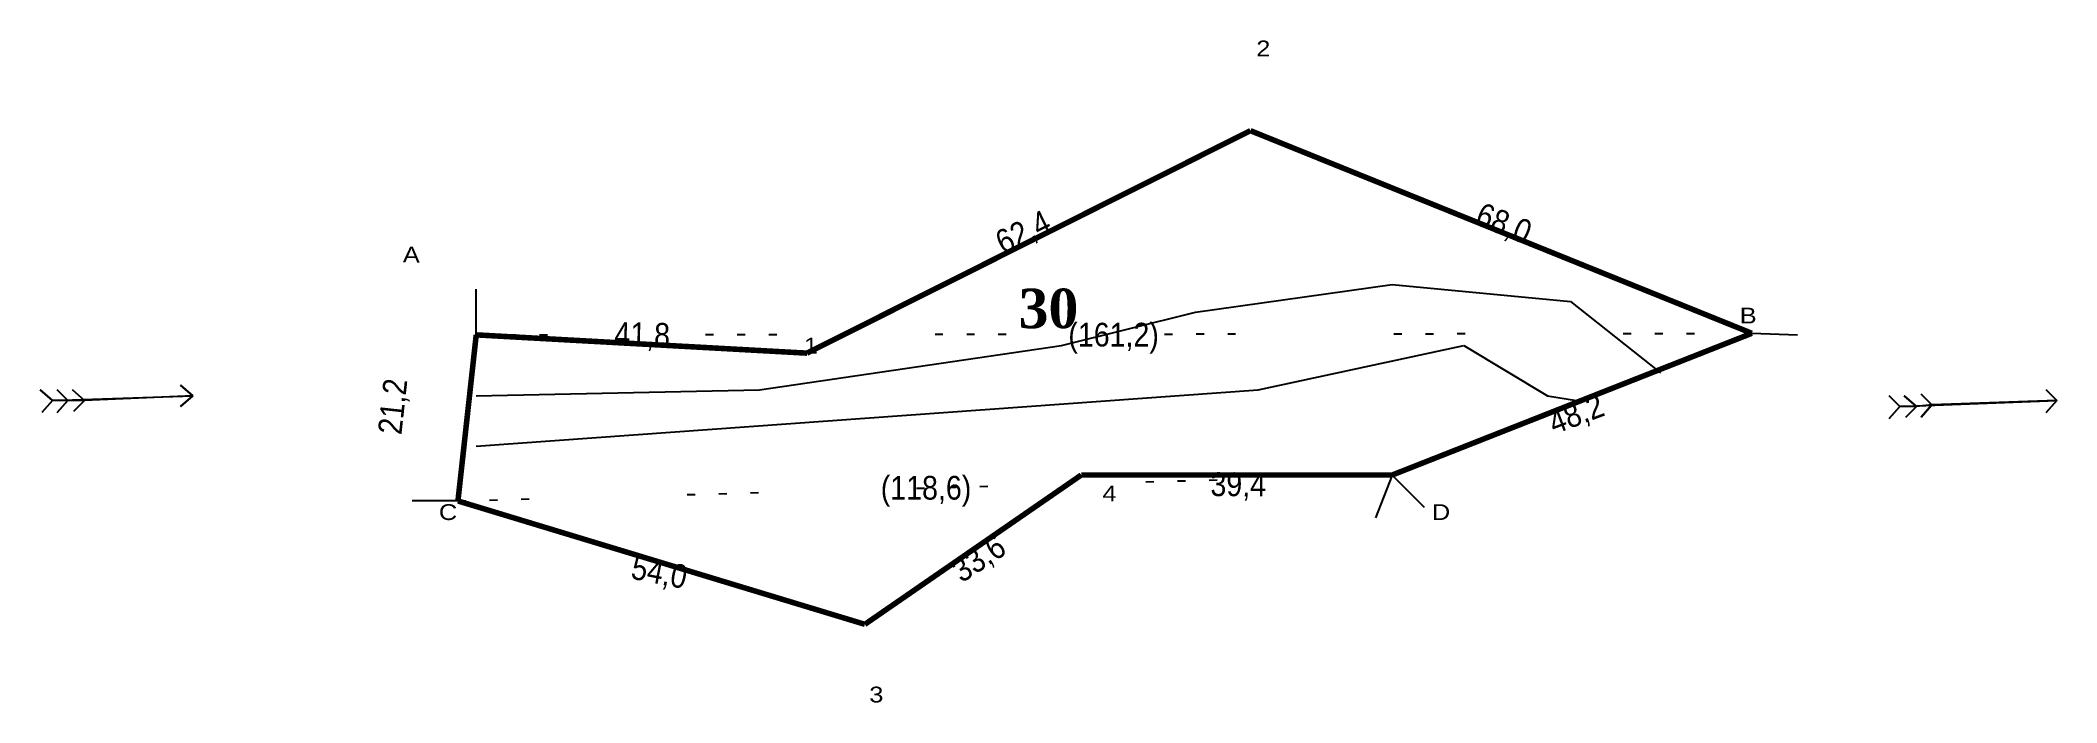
# Model space of a CAD drawing. Header units: metres. Extents: x 143 to 398, y 245 to 329.
import ezdxf
from ezdxf.enums import TextEntityAlignment as Align

# ---------------------------------------------------------------- set-up
doc = ezdxf.new("R2010")
doc.units = ezdxf.units.M
doc.linetypes.add('CHAINLINE', pattern=[29, -10, 1, -3, 1, -3, 1, -10])
for name, color, linetype in [('BLUE_STROKES', 5, 'Continuous'), ('BOUNDARY_DIMENSIONS', 220, 'Continuous'), ('CHAIN_LINES', 251, 'CHAINLINE'), ('CHAINLINE_DIMENSIONS', 251, 'Continuous'), ('SEPARATION_LINE', 7, 'Continuous'), ('STONES', 7, 'Continuous'), ('SURVEY_NUMBER', 1, 'Continuous')]:
    doc.layers.add(name, color=color, linetype=linetype)
doc.layers.add('BOUNDARY', color=1, linetype='Continuous', lineweight=100)
doc.styles.add('TIMES_NEW_ROMAN', font='timesbd.ttf')

msp = doc.modelspace()

# ---------------------------------------------------------------- linework, layer by layer
at = {"layer": 'BLUE_STROKES'}
for points in [[(288.79, 294.57), (313.65, 298.04)], [(313.65, 298.04), (336.19, 295.92)], [(336.19, 295.92), (347.55, 286.87)], [(271.84, 290.33), (288.79, 294.57)], [(233.69, 284.75), (271.84, 290.33)], [(296.69, 284.75), (322.7, 290.33)], [(322.7, 290.33), (333.3, 283.98)], [(144.3, 283.4), (142.76, 284.75)], [(142.76, 284.75), (144.3, 283.4)], [(144.3, 283.4), (142.95, 281.86)], [(144.3, 283.4), (162.02, 283.98)], [(146.23, 283.4), (144.3, 283.4)], [(146.23, 283.4), (144.88, 284.75)], [(144.88, 284.75), (146.23, 283.4)], [(146.23, 283.4), (144.88, 281.86)], [(144.88, 281.86), (146.23, 283.4)], [(148.35, 283.4), (146.23, 283.4)], [(148.35, 283.4), (146.81, 284.75)], [(146.81, 284.75), (148.35, 283.4)], [(148.35, 283.4), (147, 282.05)], [(147, 282.05), (148.35, 283.4)], [(162.02, 283.98), (148.35, 283.4)], [(162.02, 283.98), (160.48, 285.33)], [(160.48, 285.33), (162.02, 283.98)], [(162.02, 283.98), (160.48, 282.63)], [(160.48, 282.63), (162.02, 283.98)], [(197.86, 283.98), (233.69, 284.75)], [(197.86, 277.62), (296.69, 284.75)], [(333.3, 283.98), (336.96, 283.4)], [(377.8, 282.63), (376.45, 283.98)], [(377.8, 282.63), (397.65, 283.4)], [(379.92, 282.63), (378.38, 283.98)], [(378.38, 283.98), (379.92, 282.63)], [(381.85, 282.82), (380.5, 284.17)], [(380.5, 284.17), (381.85, 282.82)], [(397.65, 283.4), (381.85, 282.82)], [(397.65, 283.4), (396.3, 284.75)], [(396.3, 284.75), (397.65, 283.4)], [(397.65, 283.4), (396.3, 281.86)], [(396.3, 281.86), (397.65, 283.4)], [(377.8, 282.63), (376.45, 281.09)], [(376.45, 281.09), (377.8, 282.63)], [(379.92, 282.63), (377.8, 282.63)], [(379.92, 282.63), (378.57, 281.28)], [(378.57, 281.28), (379.92, 282.63)], [(381.85, 282.82), (379.92, 282.63)], [(381.85, 282.82), (380.5, 281.28)], [(380.5, 281.28), (381.85, 282.82)]]:
    msp.add_lwpolyline(points, dxfattribs=at)
at = {"layer": 'BOUNDARY', "const_width": 0.7}
for points in [[(239.67, 289.37), (295.73, 317.5)], [(295.73, 317.5), (359.11, 291.88)], [(195.55, 270.68), (197.86, 291.68)], [(197.86, 291.68), (239.67, 289.37)], [(359.11, 291.88), (313.65, 273.96)], [(274.34, 273.96), (246.99, 255.08)], [(313.65, 273.96), (274.34, 273.96)], [(246.99, 255.08), (195.55, 270.68)]]:
    msp.add_lwpolyline(points, dxfattribs=at)
at = {"layer": 'CHAIN_LINES', "linetype": 'CHAINLINE'}
for points in [[(197.86, 291.68), (359.11, 291.88)], [(195.55, 270.68), (313.65, 273.96)]]:
    msp.add_lwpolyline(points, dxfattribs=at)
at = {"layer": 'SEPARATION_LINE'}
for points in [[(197.86, 291.68), (197.86, 297.46)], [(359.11, 291.88), (364.89, 291.68)], [(313.65, 273.96), (311.53, 268.56)], [(313.65, 273.96), (317.69, 269.91)], [(195.55, 270.68), (189.77, 270.68)]]:
    msp.add_lwpolyline(points, dxfattribs=at)

# ---------------------------------------------------------------- texts
at = {"layer": 'BOUNDARY_DIMENSIONS', "width": 0.9}
for s, rotation, p in [('62,4', 25.821, (266.98, 304.71)), ('68,0', -22.0804, (327.78, 305.81)), ('41,8', -1.266, (218.85, 291.74)), ('21,2', 83.746, (187.29, 282.63)), ('48,2', 20.7256, (336.9, 281.71)), ('39,4', -0.2908, (294.19, 272.78)), ('33,6', 33.511, (261.35, 263.44)), ('54,0', -11.0409, (221.02, 261.68))]:
    msp.add_text(s, height=3, rotation=rotation, dxfattribs=at).set_placement(p, align=Align.MIDDLE_CENTER)
at = {"layer": 'CHAINLINE_DIMENSIONS', "width": 0.9}
for s, p in [('(161,2)', (278.43, 291.71)), ('(118,6)', (254.72, 272.35))]:
    msp.add_text(s, height=3, dxfattribs=at).set_placement(p, align=Align.MIDDLE_CENTER)
at = {"layer": 'STONES', "width": 1.2}
for s, p in [('2', (297.36, 327.9)), ('B', (358.65, 294.12)), ('1', (240.17, 290.32)), ('4', (277.91, 271.63)), ('D', (319.82, 269.27)), ('3', (248.44, 246.2))]:
    msp.add_text(s, height=2, dxfattribs=at).set_placement(p, align=Align.MIDDLE_CENTER)
for s, rotation, p in [('A', -0.6095, (189.66, 301.83)), ('C', -0.8551, (194.3, 269.27))]:
    msp.add_text(s, height=2, rotation=rotation, dxfattribs=at).set_placement(p, align=Align.MIDDLE_CENTER)
at = {"layer": 'SURVEY_NUMBER', "style": 'TIMES_NEW_ROMAN'}
msp.add_text('30', height=5, dxfattribs=at).set_placement((270.2, 295.03), align=Align.MIDDLE_CENTER)

doc.saveas('drawing.dxf')
